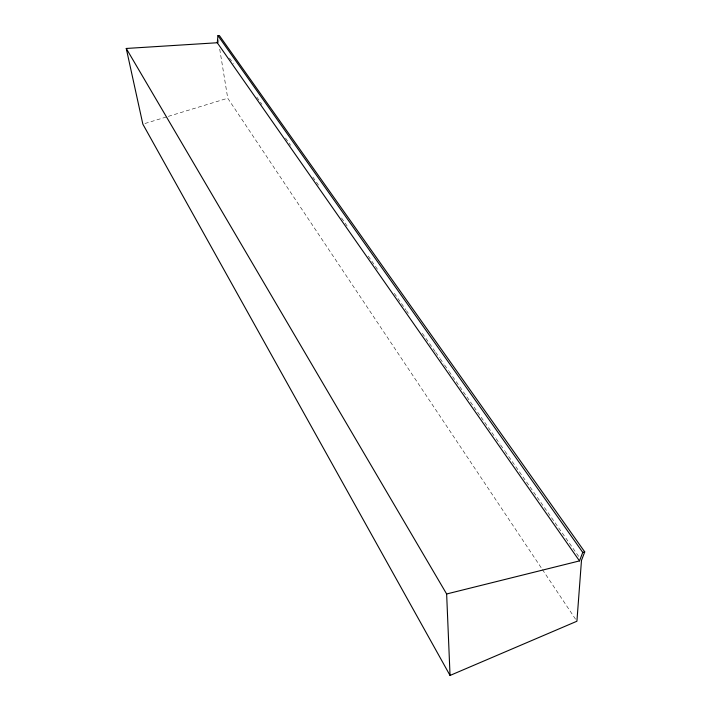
<?xml version="1.0" encoding="UTF-8"?>
<svg xmlns="http://www.w3.org/2000/svg" width="711" height="711" viewBox="0 0 711 711"><rect width="100%" height="100%" fill="white"/><g stroke="black" fill="none" stroke-linecap="round" stroke-linejoin="round"><path stroke-width="0.53" stroke-dasharray="3.56 2.67" d="M218.65 42.66L218.961 39.612M144.973 123.501L167.254 116.702M168.32 116.373L227.742 98.225L541.809 568.658M229.475 58.106L233.297 63.555M256.849 97.158L261.941 104.428M285.493 138.032L290.586 145.302M312.867 177.092L319.861 187.082M341.511 217.966L348.506 227.964M368.245 256.12L377.79 269.745M394.338 293.359L405.794 309.712M406.434 310.618L408.345 313.347M422.352 333.326L435.079 351.492M435.719 352.398L439.531 357.855M440.171 358.762L443.993 364.21M444.624 365.116L448.445 370.564M449.085 371.48L466.274 396M466.905 396.907L495.549 437.78M496.189 438.696L500.011 444.144M500.642 445.05L504.463 450.498M505.103 451.405L579.572 557.682M542.422 569.582L575.679 619.388M219.726 49.201L227.742 98.225"/><path stroke-width="1.07" d="M217.264 42.749L217.975 35.639L219.37 35.55L584.744 551.914L581.482 560.41L576.914 621.236L450.045 675.45L142.849 124.149L126.256 48.464L217.264 42.749L579.492 560.908L446.641 593.978L126.256 48.464M579.492 560.908L582.744 552.411L584.744 551.914M217.975 35.639L582.744 552.411M446.641 593.978L450.045 675.45"/></g></svg>
